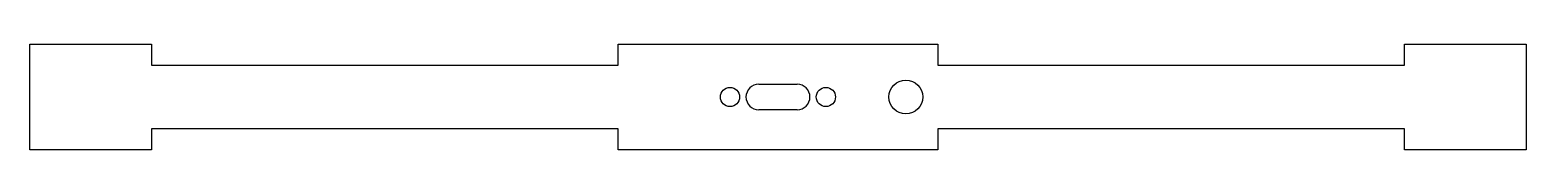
# Model space of a CAD drawing. Header units: millimetres. Extents: x -221 to 13, y -14 to 2.
import ezdxf

# ---------------------------------------------------------------- set-up
doc = ezdxf.new("R2010")
doc.units = ezdxf.units.MM
doc.layers.get('0').update_dxf_attribs({"linetype": 'CONTINUOUS'})

msp = doc.modelspace()

# ---------------------------------------------------------------- linework, layer by layer
for p, q in [((-107.41, -3.95), (-101.41, -3.95)), ((-101.41, -7.95), (-107.41, -7.95))]:
    msp.add_line(p, q)
msp.add_lwpolyline([(-129.41, -0.95), (-129.41, 2.35), (-79.41, 2.35), (-79.41, -0.95), (-6.41, -0.95), (-6.41, 2.35), (12.59, 2.35), (12.59, -14.25), (-6.41, -14.25), (-6.41, -10.95), (-79.41, -10.95), (-79.41, -14.25), (-129.41, -14.25), (-129.41, -10.95), (-202.41, -10.95), (-202.41, -14.25), (-221.41, -14.25), (-221.41, 2.35), (-202.41, 2.35), (-202.41, -0.95)], close=True)
for centre, radius in [((-111.91, -5.95), 1.5), ((-96.91, -5.95), 1.5), ((-84.41, -5.95), 2.65)]:
    msp.add_circle(centre, radius)
for centre, start, end in [((-107.41, -5.95), 90, 270), ((-101.41, -5.95), -90, 90)]:
    msp.add_arc(centre, 2, start, end)

doc.saveas('drawing.dxf')
